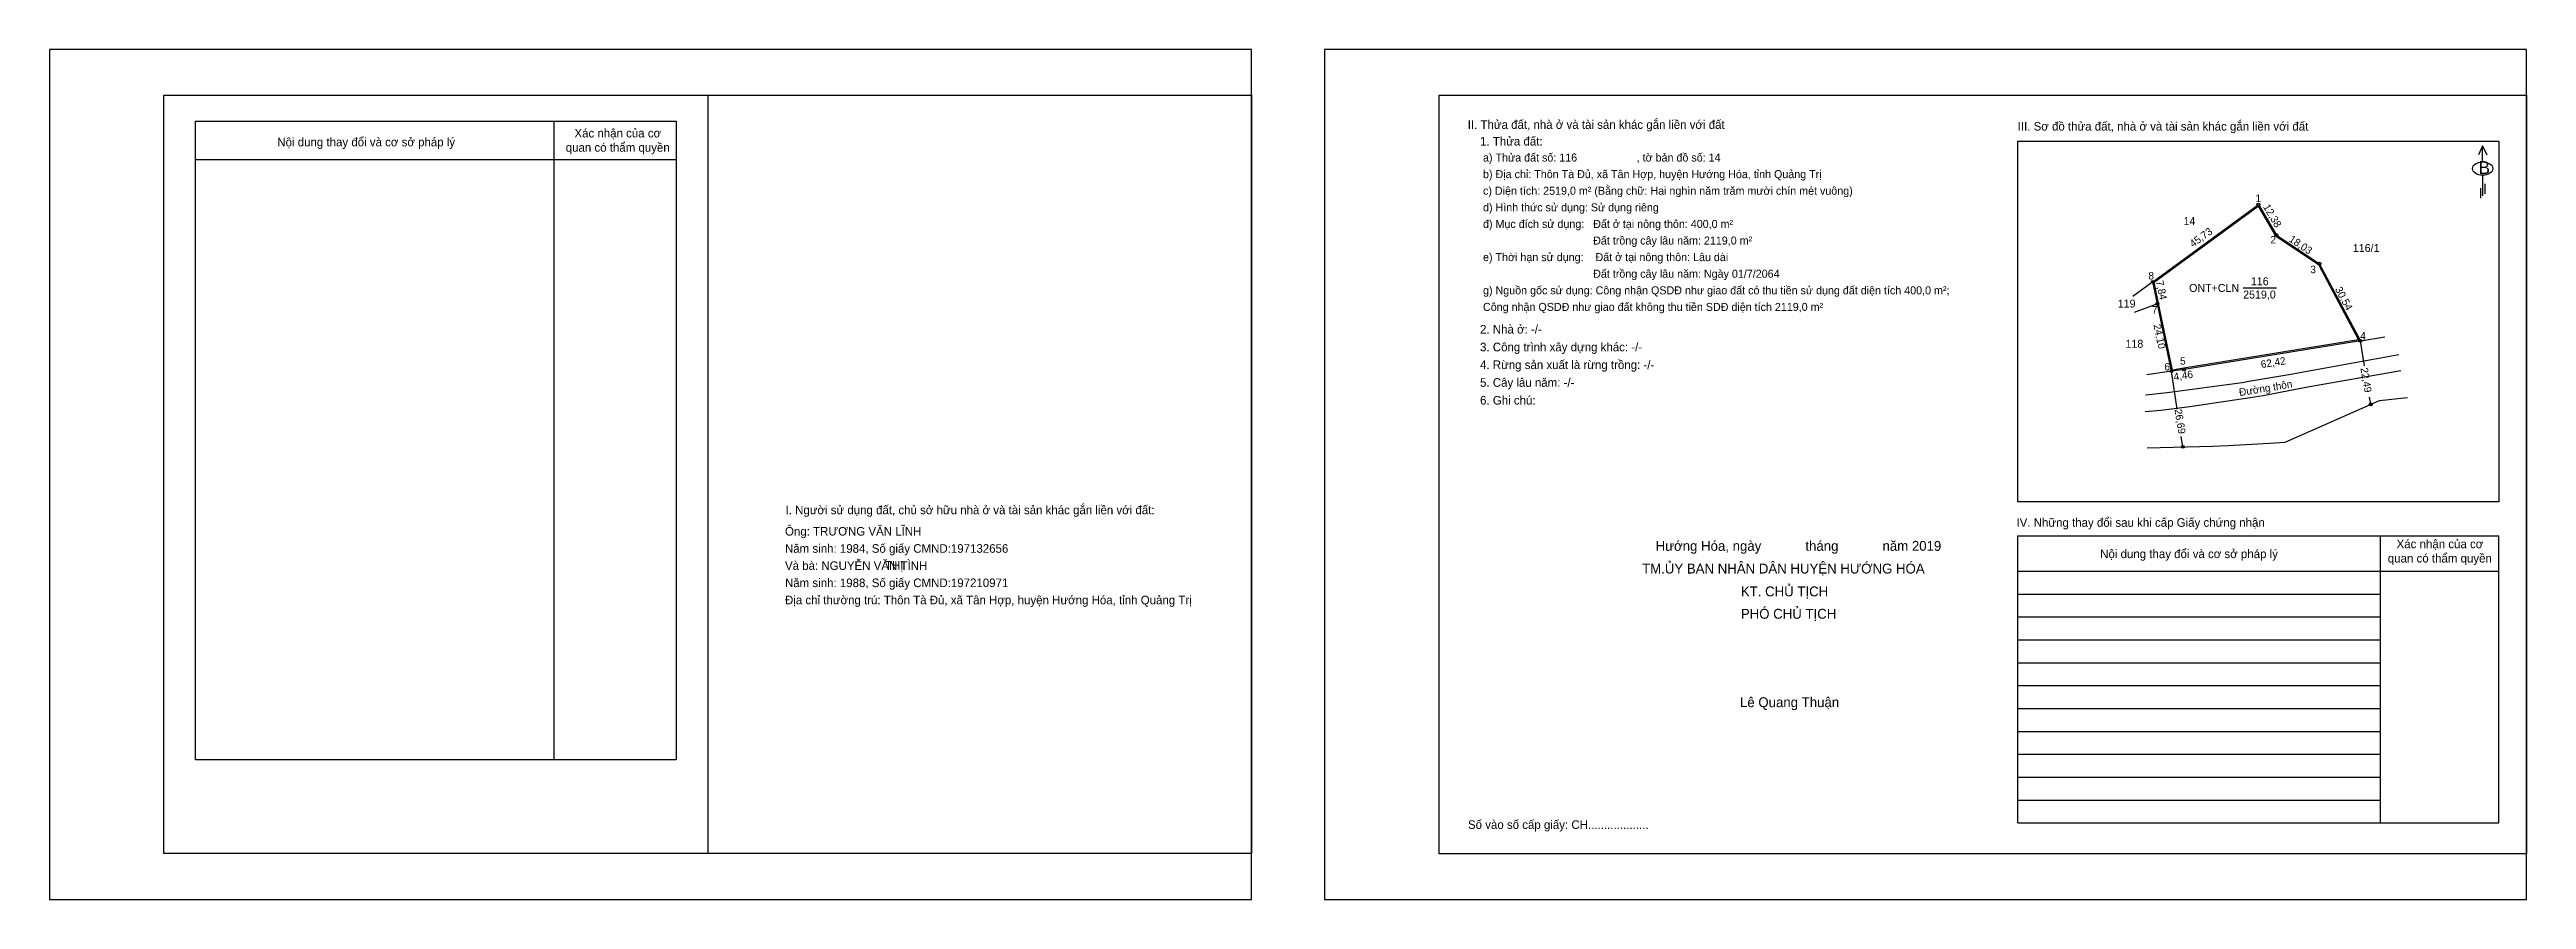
# Model space of a CAD drawing. Extents: x 553188 to 554053, y 1840275 to 1840572.
import ezdxf

# ---------------------------------------------------------------- set-up
doc = ezdxf.new("R2010")
doc.units = 0
for name, color, linetype in [('Level 1', 7, 'Continuous'), ('Level 10', 7, 'Continuous'), ('Level 11', 7, 'Continuous'), ('Level 12', 7, 'Continuous'), ('Level 13', 7, 'Continuous'), ('Level 14', 7, 'Continuous'), ('Level 15', 7, 'Continuous'), ('Level 16', 7, 'Continuous'), ('Level 17', 7, 'Continuous'), ('Level 18', 7, 'Continuous'), ('Level 19', 7, 'Continuous'), ('Level 2', 7, 'Continuous'), ('Level 20', 7, 'Continuous'), ('Level 21', 7, 'Continuous'), ('Level 3', 7, 'Continuous'), ('Level 4', 7, 'Continuous'), ('Level 5', 7, 'Continuous'), ('Level 6', 7, 'Continuous'), ('Level 8', 7, 'Continuous')]:
    doc.layers.add(name, color=color, linetype=linetype)

msp = doc.modelspace()

# ---------------------------------------------------------------- linework, layer by layer
at = {"layer": 'Level 1'}
for p, q in [((553238.79, 1840546.82), (553406.79, 1840546.82)), ((553238.79, 1840323.6), (553238.79, 1840546.82)), ((553406.79, 1840546.82), (553406.79, 1840323.6)), ((553238.79, 1840533.43), (553406.79, 1840533.43)), ((553875.68, 1840401.9), (554043.68, 1840401.9)), ((554002.22, 1840401.9), (554002.22, 1840301.58)), ((553875.68, 1840389.55), (554043.68, 1840389.55)), ((553875.68, 1840381.55), (554002.22, 1840381.55)), ((553875.68, 1840373.55), (554002.22, 1840373.55)), ((553875.68, 1840365.55), (554002.22, 1840365.55)), ((553875.68, 1840357.55), (554002.22, 1840357.55)), ((553875.68, 1840349.55), (554002.22, 1840349.55)), ((553875.68, 1840341.55), (554002.22, 1840341.55)), ((553875.68, 1840333.55), (554002.22, 1840333.55)), ((553875.68, 1840325.55), (554002.22, 1840325.55)), ((553875.68, 1840317.55), (554002.22, 1840317.55)), ((553875.68, 1840309.55), (554002.22, 1840309.55))]:
    msp.add_line(p, q, dxfattribs=at)
for points in [[(553364.07, 1840546.82), (553364.07, 1840323.6)], [(553875.68, 1840301.58), (553875.68, 1840401.9)], [(554043.68, 1840301.58), (554043.68, 1840401.9)], [(553406.79, 1840323.6), (553238.79, 1840323.6)]]:
    msp.add_lwpolyline(points, dxfattribs=at)
at = {"layer": 'Level 11'}
for centre in [(553959.7, 1840517.66), (553966, 1840507), (553981, 1840497), (553922.8, 1840490.65), (553924.4, 1840482.97), (553995.35, 1840470.04), (553929.33, 1840459.38), (553933.74, 1840460.04), (553998.95, 1840447.84), (553933.28, 1840432.98)]:
    msp.add_circle(centre, 0.5, dxfattribs=at)
at = {"layer": 'Level 12'}
for p, q in [((553922.8, 1840490.65), (553915.78, 1840485.51)), ((553924.4, 1840482.97), (553916.25, 1840479.92)), ((553995.35, 1840470.04), (554003.94, 1840471.44)), ((553929.33, 1840459.38), (553920.72, 1840458.1))]:
    msp.add_line(p, q, dxfattribs=at)
at = {"layer": 'Level 15'}
msp.add_line((553954.38, 1840488.52), (553966.09, 1840488.52), dxfattribs=at)
at = {"layer": 'Level 17'}
msp.add_lwpolyline([(553995.35, 1840470.04), (553933.74, 1840460.04), (553929.33, 1840459.38), (553924.4, 1840482.97), (553922.8, 1840490.65), (553959.7, 1840517.66), (553966, 1840507), (553981, 1840497), (553995.35, 1840470.04)], dxfattribs=at)
at = {"layer": 'Level 18'}
msp.add_lwpolyline([(553994.73, 1840470.35), (553933.68, 1840460.44), (553929.64, 1840459.83), (553924.79, 1840483.05), (553923.24, 1840490.48), (553959.58, 1840517.08), (553965.7, 1840506.72), (553980.69, 1840496.72)], close=True, dxfattribs=at)
at = {"layer": 'Level 19'}
msp.add_line((553920.88, 1840432.64), (553943.69, 1840433.27), dxfattribs=at)
for points in [[(553963.56, 1840434.28), (553969.03, 1840434.61), (553999.98, 1840448.29)], [(553999.98, 1840448.29), (554002.06, 1840449.21), (554011.85, 1840450.2)], [(553943.69, 1840433.27), (553949.18, 1840433.42), (553963.56, 1840434.28)]]:
    msp.add_lwpolyline(points, dxfattribs=at)
at = {"layer": 'Level 2'}
for p, q in [((553673.38, 1840555.82), (554053.38, 1840555.82)), ((553673.38, 1840290.82), (553673.38, 1840555.82)), ((553875.68, 1840413.74), (553875.68, 1840539.85)), ((553875.68, 1840539.85), (554043.68, 1840539.85)), ((554043.68, 1840539.85), (554043.68, 1840413.74)), ((554043.68, 1840413.74), (553875.68, 1840413.74))]:
    msp.add_line(p, q, dxfattribs=at)
msp.add_lwpolyline([(553607.79, 1840290.83), (553227.79, 1840290.83), (553227.79, 1840555.83), (553607.79, 1840555.83)], close=True, dxfattribs=at)
for points in [[(553417.79, 1840555.83), (553417.79, 1840290.83)], [(554053.38, 1840555.82), (554053.38, 1840290.82), (553673.38, 1840290.82)]]:
    msp.add_lwpolyline(points, dxfattribs=at)
at = {"layer": 'Level 20'}
for points in [[(553920.21, 1840451.16), (553927.8, 1840451.94), (553929.56, 1840452.17), (553954.09, 1840455.51), (553956.41, 1840455.94), (553970.37, 1840458.24), (554008.77, 1840465.24)], [(553920.19, 1840445.32), (553925.57, 1840445.85), (553935.72, 1840447.03), (553956.79, 1840450.18), (553961.41, 1840450.96), (553976.3, 1840453.87), (554009.46, 1840459.71)]]:
    msp.add_lwpolyline(points, dxfattribs=at)
at = {"layer": 'Level 21'}
for p, q in [((553996.77, 1840461.31), (553995.35, 1840470.04)), ((553931.32, 1840446.11), (553929.33, 1840459.38)), ((553998.95, 1840447.84), (553998.54, 1840450.38)), ((553933.28, 1840432.98), (553932.74, 1840436.6))]:
    msp.add_line(p, q, dxfattribs=at)
at = {"layer": 'Level 3'}
msp.add_lwpolyline([(553187.79, 1840571.82), (553187.79, 1840274.82), (553607.79, 1840274.82), (553607.79, 1840571.82)], close=True, dxfattribs=at)
at = {"layer": 'Level 4'}
msp.add_lwpolyline([(553633.38, 1840571.82), (553633.38, 1840274.82), (554053.38, 1840274.82), (554053.38, 1840571.82)], close=True, dxfattribs=at)
at = {"layer": 'Level 5'}
for p, q in [((554038.04, 1840538.23), (554036.59, 1840535.05)), ((554038.04, 1840532.58), (554038.04, 1840538.23)), ((554038.04, 1840538.23), (554039.5, 1840535.05)), ((554037.31, 1840523.42), (554037.31, 1840519.94)), ((554038.07, 1840527.89), (554038.07, 1840520.75)), ((554038.88, 1840524.91), (554038.88, 1840521.43)), ((553875.68, 1840301.58), (554043.68, 1840301.58))]:
    msp.add_line(p, q, dxfattribs=at)
msp.add_ellipse((554038.07, 1840530.22), major_axis=(3.55, 0), ratio=0.655849, dxfattribs=at)

# ---------------------------------------------------------------- texts
at = {"layer": 'Level 1'}
for s, height, p in [('Nội dung thay đổi và cơ sở pháp lý', 3, (553267.39, 1840538)), ('quan có thẩm quyền', 3, (553368.18, 1840536.11)), ('Xác nhận của cơ ', 3, (553371.23, 1840541.11)), ('I. Người sử dụng đất, chủ sở hữu nhà ở và tài sản khác gắn liền với đất:', 3, (553445, 1840409.44)), ('IV. Những thay đổi sau khi cấp Giấy chứng nhận', 3, (553875.17, 1840405.05)), ('Xác nhận của cơ ', 3, (554008, 1840397.56)), ('Nội dung thay đổi và cơ sở pháp lý', 3, (553904.41, 1840394.1)), ('quan có thẩm quyền', 3, (554004.94, 1840392.56)), ('Lê Quang Thuận', 3.4537, (553778.54, 1840342.02))]:
    msp.add_text(s, height=height, dxfattribs=at).set_placement(p)
at = {"layer": 'Level 10'}
msp.add_text('THỊ', height=3, dxfattribs=at).set_placement((553479.75, 1840390.06))
at = {"layer": 'Level 13'}
for s, p in [('1', (553958.69, 1840518.52)), ('2', (553963.92, 1840504.07)), ('3', (553977.85, 1840493.68)), ('8', (553921.27, 1840491.47)), ('7', (553922.51, 1840479.57)), ('4', (553995.29, 1840470.47)), ('6', (553926.86, 1840459.68)), ('5', (553932.34, 1840461.7))]:
    msp.add_text(s, height=2.61, dxfattribs=at).set_placement(p)
at = {"layer": 'Level 14'}
for s, p in [('14', (553933.53, 1840510.48)), ('119', (553910.55, 1840481.65)), ('118', (553913.27, 1840467.6))]:
    msp.add_text(s, height=2.784, dxfattribs=at).set_placement(p)
at = {"layer": 'Level 15'}
for s, p in [('ONT+CLN', (553935.5, 1840487.13)), ('2519,0', (553954.38, 1840484.81)), ('116', (553957.08, 1840489.45))]:
    msp.add_text(s, height=2.784, dxfattribs=at).set_placement(p)
at = {"layer": 'Level 16'}
for s, rotation, p in [('12,38', 300.58285, (553961.25, 1840516.85)), ('45,73', 36.20332, (553936.87, 1840502.56)), ('18,03', 326.30993, (553970.13, 1840504.94)), ('7,84', 281.76829, (553923.88, 1840490.82)), ('30,54', 298.02503, (553986.37, 1840488.08)), ('24,10', 281.80417, (553923.02, 1840475.57)), ('62,42', 9.21935, (553960.77, 1840460.46)), ('4,46', 8.51171, (553930.27, 1840456.14)), ('Đường thôn', 9.21935, (553953.18, 1840450.72)), ('22,49', 279.21935, (553995.37, 1840460.42)), ('26,69', 279.21935, (553930.37, 1840445.97))]:
    msp.add_text(s, height=2.61, rotation=rotation, dxfattribs=at).set_placement(p)
at = {"layer": 'Level 5'}
for s, height, p in [('II. Thửa đất, nhà ở và tài sản khác gắn liền với đất', 3, (553683.4, 1840544.1)), ('III. Sơ đồ thửa đất, nhà ở và tài sản khác gắn liền với đất', 3, (553875.58, 1840543.5)), ('B', 4.5, (554036.63, 1840528.32)), ('Hướng Hóa, ngày            tháng            năm 2019', 3.4537, (553749.06, 1840396.65)), ('TM.ỦY BAN NHÂN DÂN HUYỆN HƯỚNG HÓA', 3.4537, (553744.33, 1840388.72)), ('KT. CHỦ TỊCH', 3.4537, (553778.85, 1840380.74)), ('PHÓ CHỦ TỊCH', 3.4537, (553778.85, 1840372.92)), ('Số vào sổ cấp giấy: CH...................', 3, (553683.49, 1840299.47))]:
    msp.add_text(s, height=height, dxfattribs=at).set_placement(p)
at = {"layer": 'Level 6'}
for s, height, p in [('1. Thửa đất: ', 3, (553687.7, 1840538.28)), (' a) Thửa đất số: 116                    , tờ bản đồ số: 14', 2.8, (553687.7, 1840532.68)), (' b) Địa chỉ: Thôn Tà Đủ, xã Tân Hợp, huyện Hướng Hóa, tỉnh Quảng Trị', 2.8, (553687.7, 1840526.88)), (' c) Diện tích: 2519,0 m² (Bằng chữ: Hai nghìn năm trăm mười chín mét vuông)', 2.8, (553687.7, 1840521.08)), (' d) Hình thức sử dụng: Sử dụng riêng', 2.8, (553687.7, 1840515.28)), (' đ) Mục đích sử dụng:   Đất ở tại nông thôn: 400,0 m²', 2.8, (553687.7, 1840509.48)), ('                                      Đất trồng cây lâu năm: 2119,0 m²', 2.8, (553687.7, 1840503.68)), (' e) Thời hạn sử dụng:    Đất ở tại nông thôn: Lâu dài', 2.8, (553687.7, 1840497.88)), (' g) Nguồn gốc sử dụng: Công nhận QSDĐ như giao đất có thu tiền sử dụng đất diện tích 400,0 m²;', 2.8, (553687.7, 1840486.28)), ('                                      Đất trồng cây lâu năm: Ngày 01/7/2064', 2.8, (553687.7, 1840492.08)), (' Công nhận QSDĐ như giao đất không thu tiền SDĐ diện tích 2119,0 m²', 2.8, (553687.7, 1840480.48)), ('3. Công trình xây dựng khác: -/-', 3, (553687.7, 1840466.37)), ('2. Nhà ở: -/-', 3, (553687.7, 1840472.58)), ('4. Rừng sản xuất là rừng trồng: -/-', 3, (553687.7, 1840460.17)), ('5. Cây lâu năm: -/-', 3, (553687.7, 1840453.97)), ('6. Ghi chú:', 3, (553687.7, 1840447.77)), ('Ông: TRƯƠNG VĂN LĨNH', 3, (553444.81, 1840401.97)), ('Và bà: NGUYỄN VĂN TÌNH', 3, (553444.81, 1840389.97)), ('Năm sinh: 1984, Số giấy CMND:197132656', 3, (553444.81, 1840395.97)), ('Năm sinh: 1988, Số giấy CMND:197210971', 3, (553444.81, 1840383.97)), ('Địa chỉ thường trú: Thôn Tà Đủ, xã Tân Hợp, huyện Hướng Hóa, tỉnh Quảng Trị', 3, (553444.81, 1840377.97))]:
    msp.add_text(s, height=height, dxfattribs=at).set_placement(p)
at = {"layer": 'Level 8'}
msp.add_text('116/1', height=2.784, dxfattribs=at).set_placement((553992.7, 1840501.07))

doc.saveas('drawing.dxf')
